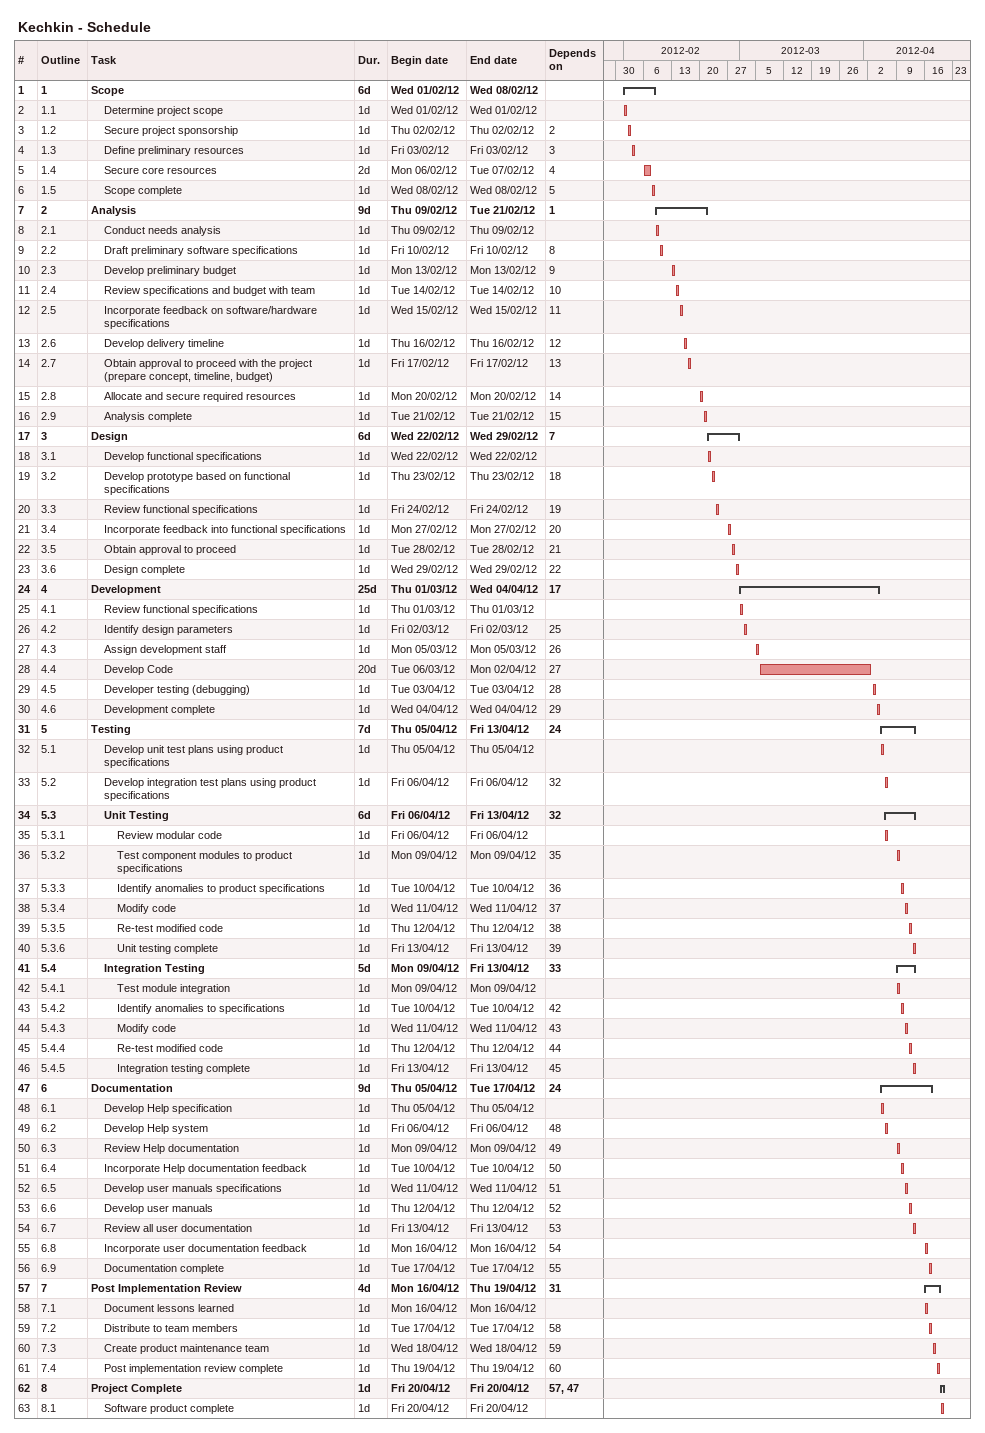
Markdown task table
Kechkin - Schedule

| ID | WBS | Task | Duration | Start | Finish | Predecessors |
|---|---|---|---|---|---|---|
| 1 | 1 | **Scope** | 6d | 2012-02-01 | 2012-02-08 |  |
| 2 | 1.1 | Determine project scope | 1d | 2012-02-01 | 2012-02-01 |  |
| 3 | 1.2 | Secure project sponsorship | 1d | 2012-02-02 | 2012-02-02 | 2 |
| 4 | 1.3 | Define preliminary resources | 1d | 2012-02-03 | 2012-02-03 | 3 |
| 5 | 1.4 | Secure core resources | 2d | 2012-02-06 | 2012-02-07 | 4 |
| 6 | 1.5 | Scope complete | 1d | 2012-02-08 | 2012-02-08 | 5 |
| 7 | 2 | **Analysis** | 9d | 2012-02-09 | 2012-02-21 | 1 |
| 8 | 2.1 | Conduct needs analysis | 1d | 2012-02-09 | 2012-02-09 |  |
| 9 | 2.2 | Draft preliminary software specifications | 1d | 2012-02-10 | 2012-02-10 | 8 |
| 10 | 2.3 | Develop preliminary budget | 1d | 2012-02-13 | 2012-02-13 | 9 |
| 11 | 2.4 | Review specifications and budget with team | 1d | 2012-02-14 | 2012-02-14 | 10 |
| 12 | 2.5 | Incorporate feedback on software/hardware specifications | 1d | 2012-02-15 | 2012-02-15 | 11 |
| 13 | 2.6 | Develop delivery timeline | 1d | 2012-02-16 | 2012-02-16 | 12 |
| 14 | 2.7 | Obtain approval to proceed with the project (prepare concept, timeline, budget) | 1d | 2012-02-17 | 2012-02-17 | 13 |
| 15 | 2.8 | Allocate and secure required resources | 1d | 2012-02-20 | 2012-02-20 | 14 |
| 16 | 2.9 | Analysis complete | 1d | 2012-02-21 | 2012-02-21 | 15 |
| 17 | 3 | **Design** | 6d | 2012-02-22 | 2012-02-29 | 7 |
| 18 | 3.1 | Develop functional specifications | 1d | 2012-02-22 | 2012-02-22 |  |
| 19 | 3.2 | Develop prototype based on functional specifications | 1d | 2012-02-23 | 2012-02-23 | 18 |
| 20 | 3.3 | Review functional specifications | 1d | 2012-02-24 | 2012-02-24 | 19 |
| 21 | 3.4 | Incorporate feedback into functional specifications | 1d | 2012-02-27 | 2012-02-27 | 20 |
| 22 | 3.5 | Obtain approval to proceed | 1d | 2012-02-28 | 2012-02-28 | 21 |
| 23 | 3.6 | Design complete | 1d | 2012-02-29 | 2012-02-29 | 22 |
| 24 | 4 | **Development** | 25d | 2012-03-01 | 2012-04-04 | 17 |
| 25 | 4.1 | Review functional specifications | 1d | 2012-03-01 | 2012-03-01 |  |
| 26 | 4.2 | Identify design parameters | 1d | 2012-03-02 | 2012-03-02 | 25 |
| 27 | 4.3 | Assign development staff | 1d | 2012-03-05 | 2012-03-05 | 26 |
| 28 | 4.4 | Develop Code | 20d | 2012-03-06 | 2012-04-02 | 27 |
| 29 | 4.5 | Developer testing (debugging) | 1d | 2012-04-03 | 2012-04-03 | 28 |
| 30 | 4.6 | Development complete | 1d | 2012-04-04 | 2012-04-04 | 29 |
| 31 | 5 | **Testing** | 7d | 2012-04-05 | 2012-04-13 | 24 |
| 32 | 5.1 | Develop unit test plans using product specifications | 1d | 2012-04-05 | 2012-04-05 |  |
| 33 | 5.2 | Develop integration test plans using product specifications | 1d | 2012-04-06 | 2012-04-06 | 32 |
| 34 | 5.3 | **Unit Testing** | 6d | 2012-04-06 | 2012-04-13 | 32 |
| 35 | 5.3.1 | Review modular code | 1d | 2012-04-06 | 2012-04-06 |  |
| 36 | 5.3.2 | Test component modules to product specifications | 1d | 2012-04-09 | 2012-04-09 | 35 |
| 37 | 5.3.3 | Identify anomalies to product specifications | 1d | 2012-04-10 | 2012-04-10 | 36 |
| 38 | 5.3.4 | Modify code | 1d | 2012-04-11 | 2012-04-11 | 37 |
| 39 | 5.3.5 | Re-test modified code | 1d | 2012-04-12 | 2012-04-12 | 38 |
| 40 | 5.3.6 | Unit testing complete | 1d | 2012-04-13 | 2012-04-13 | 39 |
| 41 | 5.4 | **Integration Testing** | 5d | 2012-04-09 | 2012-04-13 | 33 |
| 42 | 5.4.1 | Test module integration | 1d | 2012-04-09 | 2012-04-09 |  |
| 43 | 5.4.2 | Identify anomalies to specifications | 1d | 2012-04-10 | 2012-04-10 | 42 |
| 44 | 5.4.3 | Modify code | 1d | 2012-04-11 | 2012-04-11 | 43 |
| 45 | 5.4.4 | Re-test modified code | 1d | 2012-04-12 | 2012-04-12 | 44 |
| 46 | 5.4.5 | Integration testing complete | 1d | 2012-04-13 | 2012-04-13 | 45 |
| 47 | 6 | **Documentation** | 9d | 2012-04-05 | 2012-04-17 | 24 |
| 48 | 6.1 | Develop Help specification | 1d | 2012-04-05 | 2012-04-05 |  |
| 49 | 6.2 | Develop Help system | 1d | 2012-04-06 | 2012-04-06 | 48 |
| 50 | 6.3 | Review Help documentation | 1d | 2012-04-09 | 2012-04-09 | 49 |
| 51 | 6.4 | Incorporate Help documentation feedback | 1d | 2012-04-10 | 2012-04-10 | 50 |
| 52 | 6.5 | Develop user manuals specifications | 1d | 2012-04-11 | 2012-04-11 | 51 |
| 53 | 6.6 | Develop user manuals | 1d | 2012-04-12 | 2012-04-12 | 52 |
| 54 | 6.7 | Review all user documentation | 1d | 2012-04-13 | 2012-04-13 | 53 |
| 55 | 6.8 | Incorporate user documentation feedback | 1d | 2012-04-16 | 2012-04-16 | 54 |
| 56 | 6.9 | Documentation complete | 1d | 2012-04-17 | 2012-04-17 | 55 |
| 57 | 7 | **Post Implementation Review** | 4d | 2012-04-16 | 2012-04-19 | 31 |
| 58 | 7.1 | Document lessons learned | 1d | 2012-04-16 | 2012-04-16 |  |
| 59 | 7.2 | Distribute to team members | 1d | 2012-04-17 | 2012-04-17 | 58 |
| 60 | 7.3 | Create product maintenance team | 1d | 2012-04-18 | 2012-04-18 | 59 |
| 61 | 7.4 | Post implementation review complete | 1d | 2012-04-19 | 2012-04-19 | 60 |
| 62 | 8 | **Project Complete** | 1d | 2012-04-20 | 2012-04-20 | 57, 47 |
| 63 | 8.1 | Software product complete | 1d | 2012-04-20 | 2012-04-20 |  |
